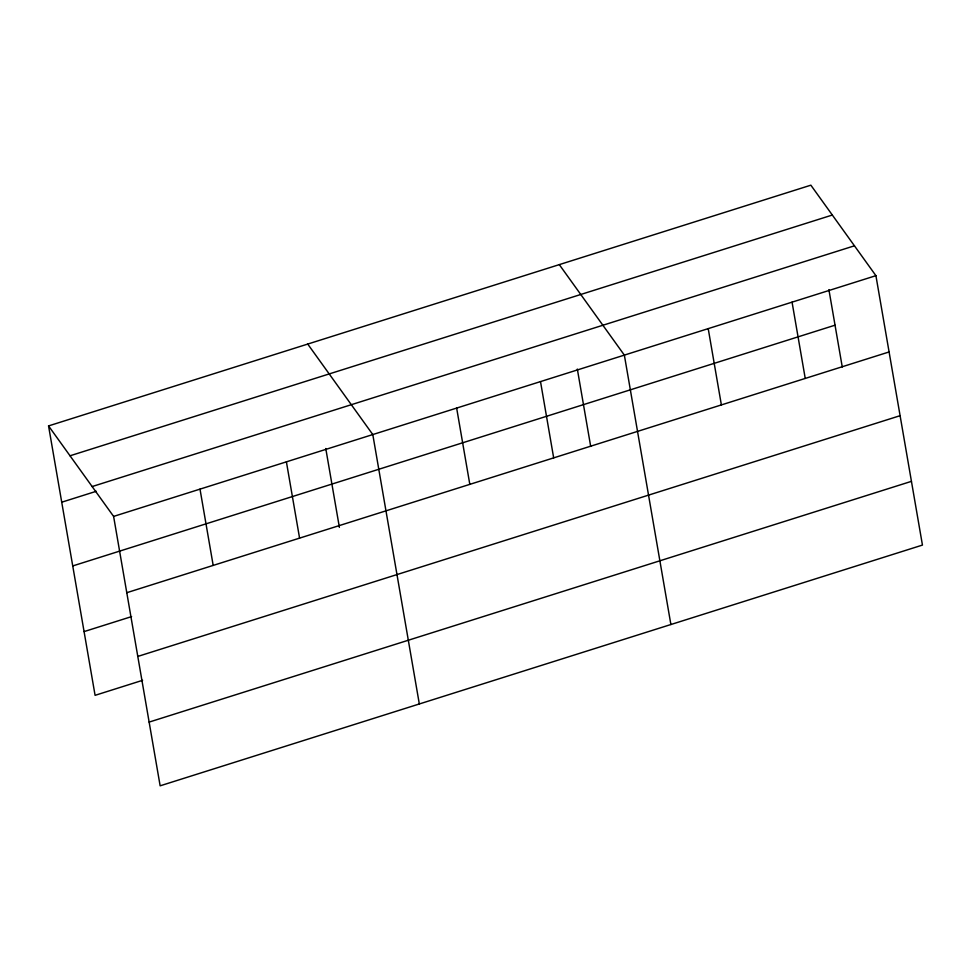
<?xml version="1.0" encoding="UTF-8"?>
<svg xmlns="http://www.w3.org/2000/svg" width="971" height="971" viewBox="0 0 971 971"><rect width="100%" height="100%" fill="white"/><g stroke="black" fill="none" stroke-linecap="round" stroke-linejoin="round"><path stroke-width="1.46" d="M48.55 425.917L810.858 185.182L875.915 275.667L922.45 545.083L160.142 785.818L113.607 516.414L48.55 425.917L95.085 695.333L142.603 680.319M70.021 455.787L832.329 215.04M92.136 486.556L854.444 245.809M61.731 502.201L96.287 491.29M113.607 516.414L875.915 275.667M72.74 565.935L835.036 325.188M126.788 592.698L889.096 351.951M84.076 631.599L131.595 616.597M137.797 656.432L900.105 415.685M149.133 722.096L911.441 481.349M559.296 264.622L624.353 355.119L670.888 624.523M307.734 344.074L372.791 434.559L419.326 703.975M828.894 289.625L842.258 366.977M792.057 302.151L805.238 378.435M708.211 328.635L721.38 404.919M577.332 369.065L590.696 446.417M540.507 381.603L553.676 457.887M456.649 408.075L469.818 484.371M325.771 448.517L339.389 527.362M286.396 461.844L299.578 538.128M200.002 489.129L213.183 565.413"/></g></svg>
